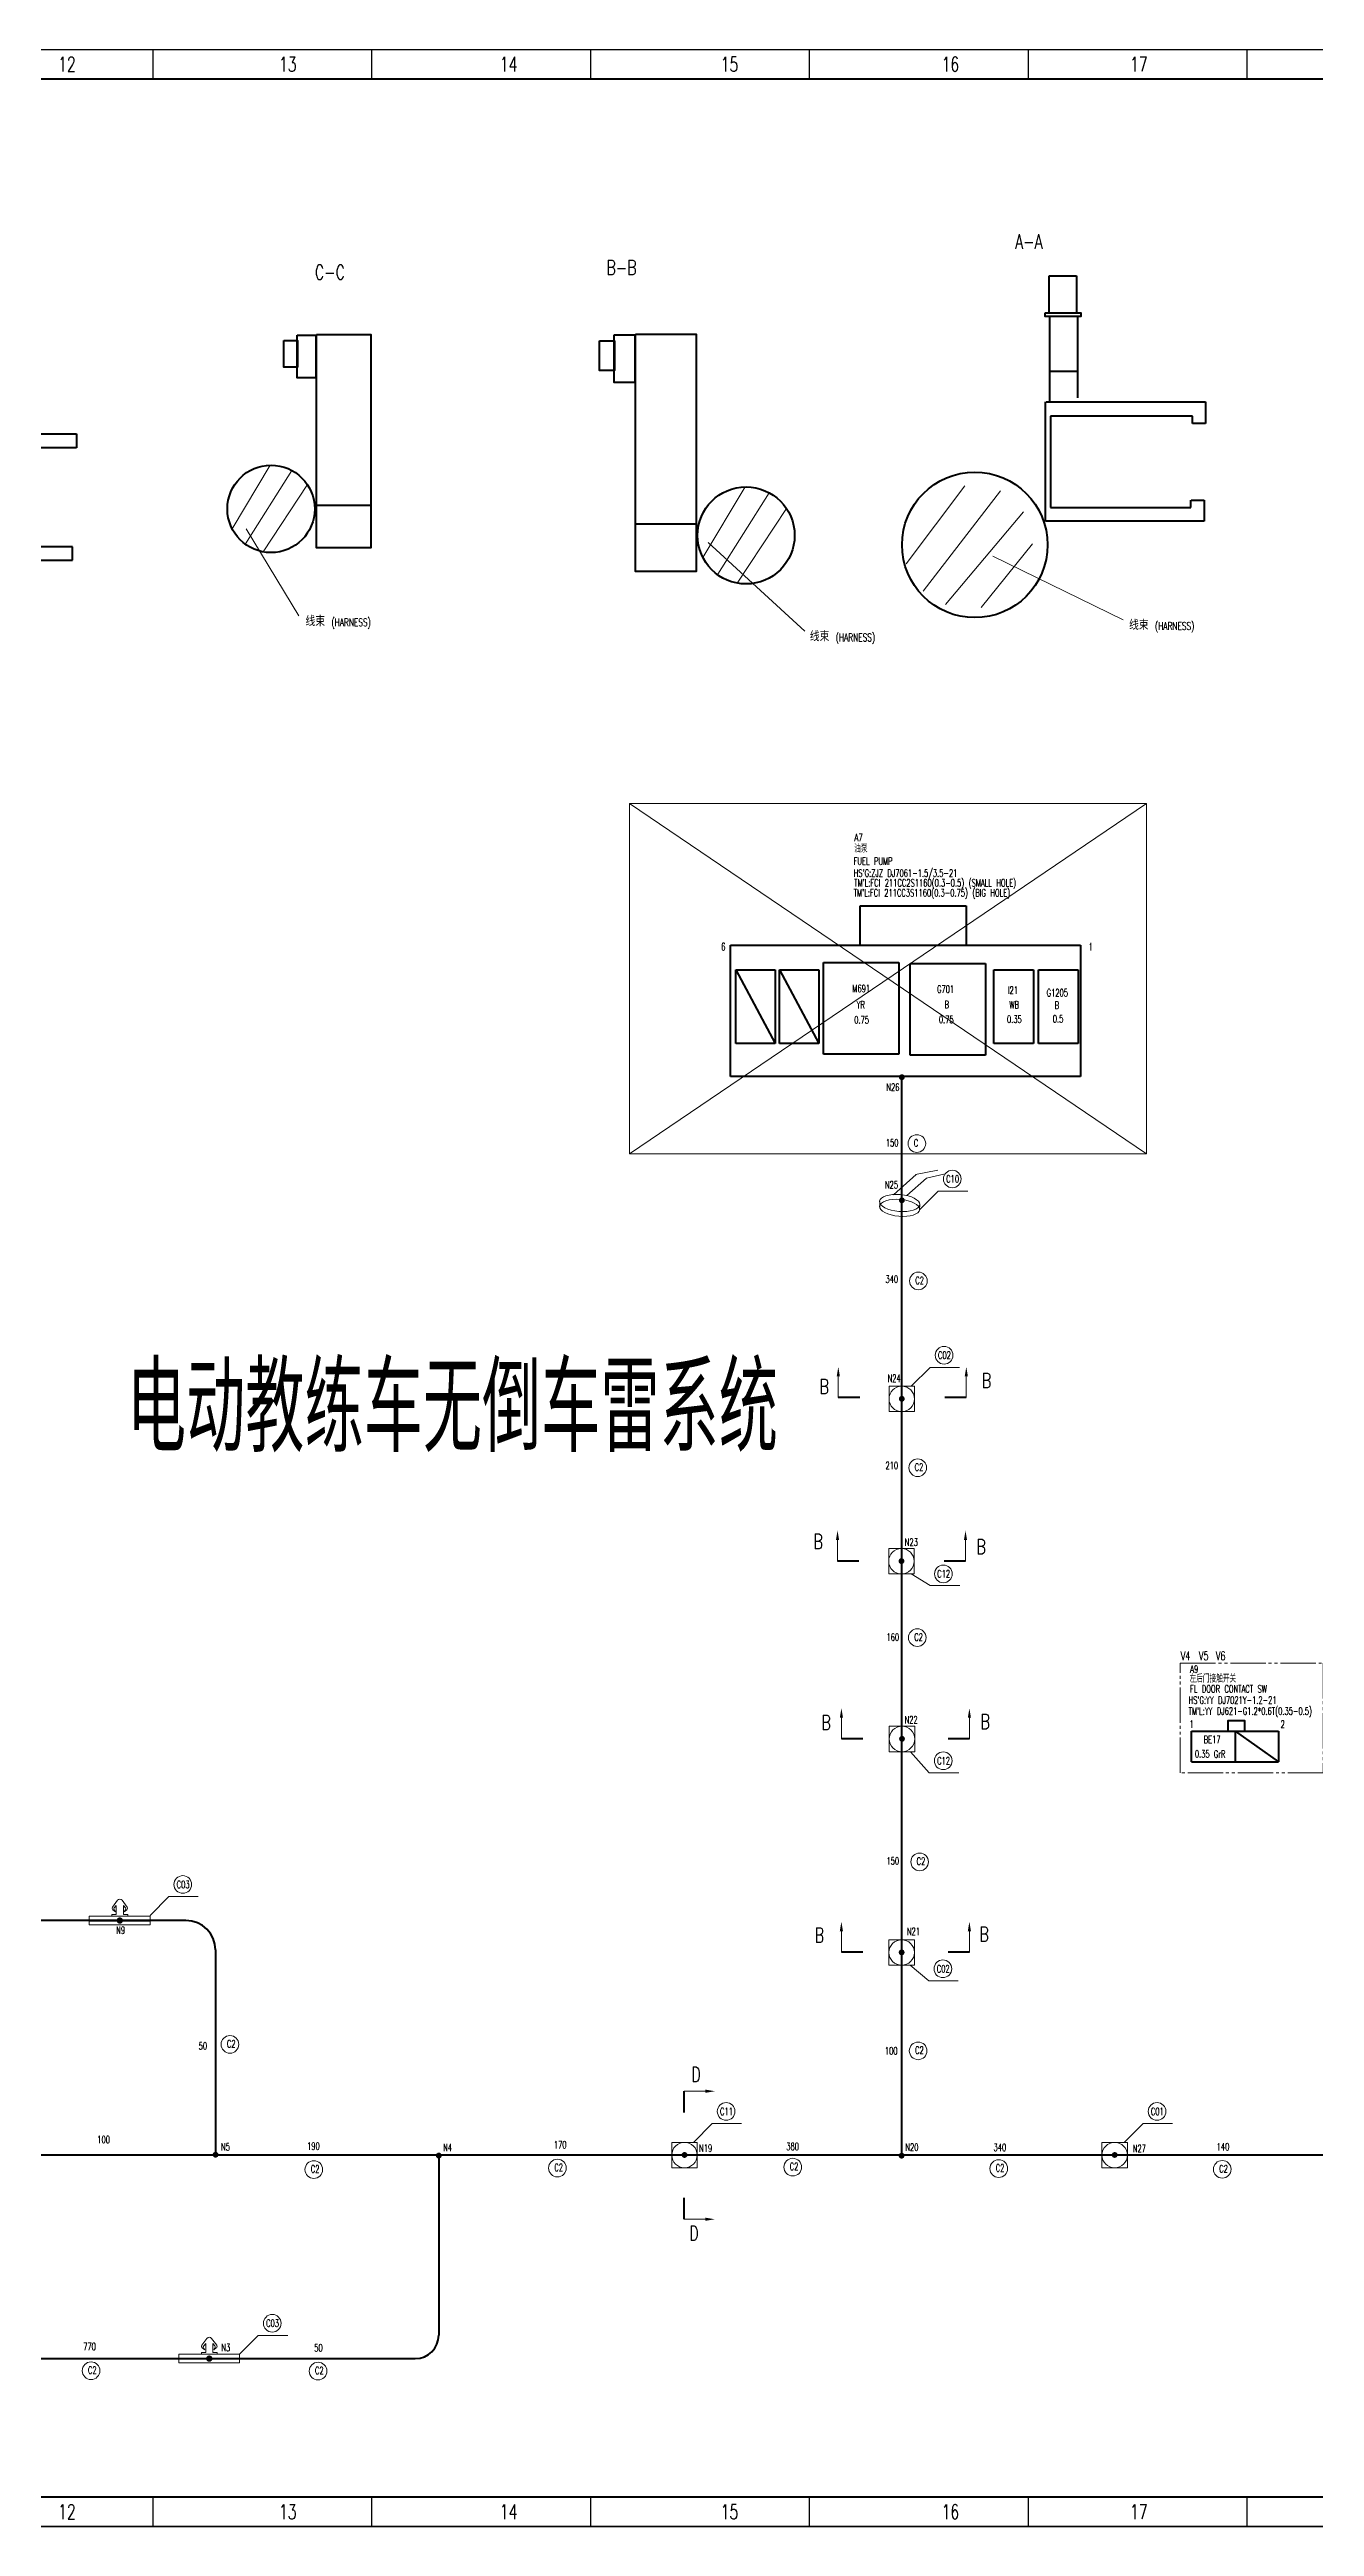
# Model space of a CAD drawing. Header units: millimetres. Extents: x 1671 to 4049, y 27 to 868.
# Drawn here: x 2528 to 2957, y 27 to 868 of the extents above; entities that cross this region are included whole.
import ezdxf
from ezdxf.enums import TextEntityAlignment as Align

# ---------------------------------------------------------------- set-up
doc = ezdxf.new("R2010")
doc.units = ezdxf.units.MM
doc.linetypes.add('PHANTOM', pattern=[17, 12, -1, 1, -1, 1, -1])
for name, color, linetype, lineweight in [('0Filament', 7, 'Continuous', 20), ('4CONTOUR', 4, 'Continuous', 50), ('5PHANTOM', 6, 'PHANTOM', 20)]:
    doc.layers.add(name, color=color, linetype=linetype, lineweight=lineweight)
doc.layers.add('2FRAM', color=2, linetype='Continuous')
doc.styles.add('HZ', font='TXT', dxfattribs={"width": 0.7, "height": 4, "bigfont": 'HZTXT'})

msp = doc.modelspace()

# ---------------------------------------------------------------- hatches: boundary and pattern name
at = {"layer": '0Filament'}
h = msp.add_hatch(color=256, dxfattribs=at)
edge = h.paths.add_edge_path()
edge.add_arc((2816.971, 518.663), 1, 0, 360)
h = msp.add_hatch(color=256, dxfattribs=at)
edge = h.paths.add_edge_path()
edge.add_arc((2816.971, 476.868), 1, 0, 360)
h = msp.add_hatch(color=256, dxfattribs=at)
edge = h.paths.add_edge_path()
edge.add_arc((2816.943, 409.468), 1, 90, 450)
h = msp.add_hatch(color=256, dxfattribs=at)
edge = h.paths.add_edge_path()
edge.add_arc((2816.841, 354.362), 1, 90, 450)
h = msp.add_hatch(color=256, dxfattribs=at)
edge = h.paths.add_edge_path()
edge.add_arc((2817.018, 294.014), 1, 90, 450)
h = msp.add_hatch(color=256, dxfattribs=at)
edge = h.paths.add_edge_path()
edge.add_arc((2551.392, 232.321), 1.092, 0, 360)
h = msp.add_hatch(color=256, dxfattribs=at)
edge = h.paths.add_edge_path()
edge.add_arc((2816.902, 221.512), 1, 90, 450)
h = msp.add_hatch(color=256, dxfattribs=at)
edge = h.paths.add_edge_path()
edge.add_arc((2583.916, 152.806), 1, 0, 360)
h = msp.add_hatch(color=256, dxfattribs=at)
edge = h.paths.add_edge_path()
edge.add_arc((2659.717, 152.521), 1, 0, 360)
h = msp.add_hatch(color=256, dxfattribs=at)
edge = h.paths.add_edge_path()
edge.add_arc((2743.166, 152.722), 1, 90, 450)
h = msp.add_hatch(color=256, dxfattribs=at)
edge = h.paths.add_edge_path()
edge.add_arc((2816.887, 152.475), 1, 0, 360)
h = msp.add_hatch(color=256, dxfattribs=at)
edge = h.paths.add_edge_path()
edge.add_arc((2889.25, 152.723), 1, 90, 450)
h = msp.add_hatch(color=256, dxfattribs=at)
edge = h.paths.add_edge_path()
edge.add_arc((2581.776, 83.58), 1.092, 0, 360)

# ---------------------------------------------------------------- linework, layer by layer
for p, q in [((1670.815, 867.589), (2859.815, 867.589)), ((2562.565, 867.589), (2562.565, 857.589)), ((2636.877, 867.589), (2636.877, 857.589)), ((2711.19, 867.589), (2711.19, 857.589)), ((2785.502, 867.589), (2785.502, 857.589)), ((2859.815, 867.589), (4048.815, 867.589)), ((2859.815, 867.589), (2859.815, 857.589)), ((2934.127, 867.589), (2934.127, 857.589)), ((2562.565, 36.589), (2562.565, 26.589)), ((2636.877, 36.589), (2636.877, 26.589)), ((2711.19, 36.589), (2711.19, 26.589)), ((2785.502, 36.589), (2785.502, 26.589)), ((2859.815, 36.589), (2859.815, 26.589)), ((2934.127, 36.589), (2934.127, 26.589)), ((2859.815, 26.589), (1670.815, 26.589)), ((1670.815, 26.589), (4048.815, 26.589)), ((4048.815, 26.589), (2859.815, 26.589))]:
    msp.add_line(p, q)
for p, q in [((2602.44, 726.453), (2589.547, 704.879)), ((2609.819, 724.671), (2594.131, 699.763)), ((2615.096, 719.869), (2600.044, 697.035)), ((2763.706, 719.093), (2749.381, 695.122)), ((2771.905, 717.113), (2754.474, 689.437)), ((2838.337, 719.476), (2818.384, 692.982)), ((2850.46, 717.71), (2824.193, 683.646)), ((2777.768, 711.777), (2761.044, 686.407)), ((2858.29, 710.644), (2831.77, 679.104)), ((2612.234, 675.351), (2594.309, 704.876)), ((2751.241, 700.197), (2783.996, 670.063)), ((2861.321, 699.795), (2843.893, 678.095)), ((2847.889, 695.599), (2892.157, 673.964)), ((2814.178, 478.732), (2821.781, 485.579)), ((2818.61, 478.541), (2825.303, 484.406)), ((2821.647, 485.629), (2829.224, 487.073)), ((2822.967, 473.596), (2829.352, 479.981)), ((2825.303, 484.406), (2831.174, 485.696)), ((2829.352, 479.981), (2839.352, 479.981)), ((2809.434, 476.42), (2809.489, 474.628)), ((2823.022, 475.388), (2822.967, 473.596)), ((2795.395, 417.081), (2795.395, 409.926)), ((2812.609, 405.106), (2812.609, 413.746)), ((2812.609, 413.746), (2821.249, 413.746)), ((2820.178, 413.746), (2826.562, 420.131)), ((2821.249, 413.746), (2821.249, 405.106)), ((2826.562, 420.131), (2836.562, 420.131)), ((2838.858, 417.081), (2838.858, 409.926)), ((2821.249, 405.106), (2812.609, 405.106)), ((2795.118, 361.507), (2795.118, 354.352)), ((2812.507, 350), (2812.507, 358.64)), ((2812.507, 358.64), (2821.147, 358.64)), ((2821.147, 358.64), (2821.147, 350)), ((2838.581, 361.507), (2838.581, 354.352)), ((2821.147, 350), (2812.507, 350)), ((2820.139, 350), (2826.622, 346.108)), ((2826.622, 346.108), (2836.622, 346.108)), ((2796.44, 301.17), (2796.44, 294.015)), ((2812.684, 289.653), (2812.684, 298.293)), ((2812.684, 298.293), (2821.324, 298.293)), ((2821.324, 298.293), (2821.324, 289.653)), ((2839.903, 301.17), (2839.903, 294.015)), ((2821.324, 289.653), (2812.684, 289.653)), ((2819.891, 289.653), (2826.275, 282.448)), ((2826.275, 282.448), (2836.275, 282.448)), ((2561.656, 234.059), (2568.041, 240.443)), ((2568.041, 240.443), (2578.041, 240.443)), ((2796.44, 228.692), (2796.44, 221.538)), ((2839.903, 228.692), (2839.903, 221.538)), ((2812.568, 217.151), (2812.568, 225.791)), ((2812.568, 225.791), (2821.208, 225.791)), ((2821.208, 225.791), (2821.208, 217.151)), ((2821.208, 217.151), (2812.568, 217.151)), ((2819.761, 217.151), (2826.146, 211.815)), ((2826.146, 211.815), (2836.146, 211.815)), ((2750.244, 174.365), (2743.089, 174.365)), ((2746.167, 157.001), (2752.552, 163.385)), ((2752.552, 163.385), (2762.552, 163.385)), ((2892.485, 157.002), (2898.87, 163.386)), ((2898.87, 163.386), (2908.87, 163.386)), ((2738.832, 148.361), (2738.832, 157.001)), ((2738.832, 157.001), (2747.472, 157.001)), ((2747.472, 157.001), (2747.472, 148.361)), ((2884.916, 148.362), (2884.916, 157.002)), ((2884.916, 157.002), (2893.556, 157.002)), ((2893.556, 157.002), (2893.556, 148.362)), ((2747.472, 148.361), (2738.832, 148.361)), ((2893.556, 148.362), (2884.916, 148.362)), ((2750.244, 130.902), (2743.089, 130.902)), ((2592.038, 85.07), (2598.422, 91.454)), ((2598.422, 91.454), (2608.422, 91.454))]:
    msp.add_line(p, q, dxfattribs=at)
at = {"layer": '0Filament', "lineweight": 40}
for p, q in [((2802.648, 409.926), (2795.395, 409.926)), ((2838.858, 409.926), (2831.604, 409.926)), ((2802.371, 354.352), (2795.118, 354.352)), ((2838.581, 354.352), (2831.327, 354.352)), ((2803.694, 294.015), (2796.44, 294.015)), ((2839.903, 294.015), (2832.65, 294.015)), ((2803.693, 221.538), (2796.44, 221.538)), ((2839.903, 221.538), (2832.649, 221.538)), ((2743.089, 167.111), (2743.089, 174.365)), ((2743.089, 130.902), (2743.089, 138.156))]:
    msp.add_line(p, q, dxfattribs=at)
at = {"layer": '0Filament', "ltscale": 0.5}
for p, q in [((2548.904, 236.838), (2550.619, 239.202)), ((2549.904, 235.251), (2549.025, 235.951)), ((2549.478, 235.908), (2549.904, 235.251)), ((2550.208, 237.463), (2549.532, 236.686)), ((2550.208, 234.342), (2550.208, 237.463)), ((2553.908, 236.838), (2552.193, 239.202)), ((2552.605, 237.463), (2553.28, 236.686)), ((2552.605, 234.342), (2552.605, 237.463)), ((2552.908, 235.251), (2553.787, 235.951)), ((2553.334, 235.908), (2552.908, 235.251)), ((2541.048, 233.811), (2561.654, 233.811)), ((2541.048, 230.856), (2541.048, 233.811)), ((2561.654, 230.856), (2541.048, 230.856)), ((2548.729, 233.811), (2548.729, 234.342)), ((2550.208, 234.342), (2548.729, 234.342)), ((2554.083, 233.811), (2548.729, 233.811)), ((2554.083, 234.342), (2552.605, 234.342)), ((2554.083, 233.811), (2554.083, 234.342)), ((2561.654, 233.811), (2561.654, 230.856)), ((2571.432, 85.07), (2592.038, 85.07)), ((2571.432, 82.116), (2571.432, 85.07)), ((2579.113, 85.07), (2579.113, 85.601)), ((2580.592, 85.601), (2579.113, 85.601)), ((2584.467, 85.07), (2579.113, 85.07)), ((2579.288, 88.098), (2581.003, 90.461)), ((2580.288, 86.51), (2579.409, 87.21)), ((2579.862, 87.167), (2580.288, 86.51)), ((2580.592, 88.722), (2579.916, 87.945)), ((2580.592, 85.601), (2580.592, 88.722)), ((2584.292, 88.098), (2582.577, 90.461)), ((2582.989, 88.722), (2583.664, 87.945)), ((2582.989, 85.601), (2582.989, 88.722)), ((2584.467, 85.601), (2582.989, 85.601)), ((2583.292, 86.51), (2584.171, 87.21)), ((2583.718, 87.167), (2583.292, 86.51)), ((2584.467, 85.07), (2584.467, 85.601)), ((2592.038, 85.07), (2592.038, 82.116)), ((2592.038, 82.116), (2571.432, 82.116))]:
    msp.add_line(p, q, dxfattribs=at)
at = {"layer": '0Filament'}
for centre, radius in [((2822.06, 496.131), 3), ((2834.1, 484.1), 3), ((2822.569, 449.474), 3), ((2831.31, 424.25), 3), ((2816.929, 409.426), 4.32), ((2822.349, 386.082), 3), ((2816.827, 354.32), 4.32), ((2831.061, 350.018), 3), ((2822.218, 328.381), 3), ((2817.004, 293.973), 4.32), ((2831.023, 286.567), 3), ((2823.013, 252.242), 3), ((2572.789, 244.562), 3), ((2816.888, 221.471), 4.32), ((2830.893, 215.934), 3), ((2588.809, 190.273), 3), ((2822.502, 188.076), 3), ((2757.3, 167.504), 3), ((2903.617, 167.505), 3), ((2743.152, 152.681), 4.32), ((2779.919, 148.587), 3), ((2889.236, 152.682), 4.32), ((2617.278, 147.762), 3), ((2700.007, 148.282), 3), ((2849.876, 148.101), 3), ((2925.773, 147.849), 3), ((2603.17, 95.573), 3), ((2541.641, 79.471), 3), ((2618.708, 79.342), 3)]:
    msp.add_circle(centre, radius, dxfattribs=at)
at = {"layer": '0Filament', "ltscale": 0.5}
for centre, radius, start, end in [((2549.429, 236.458), 0.648, 144.03743, 231.457932), ((2550.022, 236.261), 0.648, 139.031128, 212.964489), ((2551.406, 238.632), 0.972, 35.96257, 144.03743), ((2552.791, 236.261), 0.648, 327.035511, 40.968872), ((2553.384, 236.458), 0.648, 308.542068, 35.96257), ((2579.813, 87.717), 0.648, 144.03743, 231.457932), ((2580.406, 87.52), 0.648, 139.031128, 212.964489), ((2581.79, 89.891), 0.972, 35.96257, 144.03743), ((2583.175, 87.52), 0.648, 327.035511, 40.968872), ((2583.768, 87.717), 0.648, 308.542068, 35.96257)]:
    msp.add_arc(centre, radius, start, end, dxfattribs=at)
at = {"layer": '0Filament'}
for centre in [(2816.213, 475.951), (2816.213, 474.29)]:
    msp.add_ellipse(centre, major_axis=(-6.806, 0.567), ratio=0.4189158, dxfattribs=at)
for points in [[(2795.934, 417.081), (2794.855, 417.081), (2795.395, 420.318)], [(2839.398, 417.081), (2838.318, 417.081), (2838.858, 420.318)], [(2795.657, 361.507), (2794.578, 361.507), (2795.118, 364.744)], [(2839.121, 361.507), (2838.042, 361.507), (2838.581, 364.744)], [(2796.979, 301.17), (2795.9, 301.17), (2796.44, 304.407)], [(2840.443, 301.17), (2839.364, 301.17), (2839.903, 304.407)], [(2796.979, 228.692), (2795.9, 228.692), (2796.44, 231.929)], [(2840.442, 228.692), (2839.363, 228.692), (2839.903, 231.929)], [(2750.244, 173.826), (2750.244, 174.905), (2753.481, 174.365)], [(2750.244, 130.362), (2750.244, 131.441), (2753.481, 130.902)]]:
    msp.add_solid(points, dxfattribs=at)
at = {"layer": '2FRAM', "color": 2, "linetype": 'ByBlock', "lineweight": 50}
for p, q in [((1680.815, 857.589), (4038.815, 857.589)), ((4038.815, 36.589), (1695.815, 36.589))]:
    msp.add_line(p, q, dxfattribs=at)
at = {"layer": '4CONTOUR'}
for p, q in [((2866.891, 790.688), (2866.891, 778.527)), ((2866.931, 790.712), (2876.295, 790.712)), ((2876.298, 790.706), (2876.255, 778.34)), ((2867.055, 776.565), (2867.055, 747.624)), ((2876.568, 776.565), (2876.568, 749.352)), ((2867.301, 758.369), (2876.709, 758.369)), ((2865.804, 707.492), (2865.804, 747.916)), ((2865.963, 747.988), (2920.05, 747.988)), ((2915.625, 743.075), (2867.438, 743.075)), ((2867.438, 743.075), (2867.438, 712.128)), ((2915.625, 740.619), (2915.625, 743.075)), ((2920.05, 740.619), (2915.625, 740.619)), ((2920.05, 747.988), (2920.05, 740.619)), ((2487.49, 737.15), (2536.706, 737.15)), ((2536.706, 732.314), (2495.559, 732.314)), ((2536.706, 737.15), (2536.706, 732.314)), ((2618.188, 712.895), (2636.386, 712.895)), ((2726.567, 706.558), (2746.787, 706.558)), ((2919.642, 707.492), (2865.804, 707.492)), ((2867.438, 712.128), (2915.133, 712.128)), ((2915.133, 712.128), (2915.133, 714.585)), ((2915.185, 714.534), (2919.642, 714.534)), ((2919.642, 714.534), (2919.642, 707.492)), ((2535.361, 698.729), (2492.331, 698.729)), ((2535.361, 694.162), (2535.361, 698.729)), ((2482.112, 694.162), (2535.361, 694.162)), ((2802.862, 563.505), (2802.862, 576.799)), ((2802.862, 576.799), (2838.754, 576.799)), ((2838.754, 576.799), (2838.754, 563.505)), ((2758.799, 563.505), (2877.643, 563.505)), ((2758.799, 518.85), (2758.799, 563.505)), ((2877.643, 563.505), (2877.643, 518.85)), ((2760.584, 555.123), (2773.967, 555.123)), ((2760.584, 530.095), (2760.584, 555.123)), ((2760.584, 555.123), (2773.967, 530.095)), ((2773.967, 555.123), (2773.967, 530.095)), ((2775.41, 555.123), (2788.793, 555.123)), ((2775.41, 530.095), (2775.41, 555.123)), ((2775.41, 555.123), (2788.793, 530.095)), ((2788.793, 555.123), (2788.793, 530.095)), ((2790.329, 557.621), (2815.969, 557.621)), ((2790.329, 526.466), (2790.329, 557.621)), ((2815.969, 557.621), (2815.969, 526.466)), ((2819.78, 557.274), (2845.42, 557.274)), ((2819.78, 526.12), (2819.78, 557.274)), ((2845.42, 557.274), (2845.42, 526.12)), ((2848.254, 555.123), (2861.637, 555.123)), ((2848.254, 530.095), (2848.254, 555.123)), ((2861.637, 555.123), (2861.637, 530.095)), ((2863.403, 555.123), (2876.786, 555.123)), ((2863.403, 530.095), (2863.403, 555.123)), ((2876.786, 555.123), (2876.786, 530.095)), ((2773.967, 530.095), (2760.584, 530.095)), ((2788.793, 530.095), (2775.41, 530.095)), ((2861.637, 530.095), (2848.254, 530.095)), ((2876.786, 530.095), (2863.403, 530.095)), ((2815.969, 526.466), (2790.329, 526.466)), ((2845.42, 526.12), (2819.78, 526.12)), ((2877.643, 518.85), (2758.799, 518.85)), ((2816.932, 152.713), (2816.932, 518.85)), ((2915.344, 286.161), (2915.344, 296.57)), ((2915.344, 296.57), (2930.119, 296.57)), ((2930.119, 296.57), (2930.119, 286.161)), ((2930.119, 296.57), (2944.895, 296.57)), ((2930.119, 296.57), (2944.895, 286.161)), ((2944.895, 296.57), (2944.895, 286.161)), ((2915.344, 286.161), (2930.119, 286.161)), ((2930.119, 286.161), (2944.895, 286.161)), ((2573.868, 232.334), (2369.023, 232.334)), ((2541.048, 232.334), (2561.654, 232.334)), ((2583.868, 222.334), (2583.868, 152.713)), ((2583.868, 222.334), (2583.868, 152.713)), ((2521.255, 152.713), (3648.605, 152.713)), ((2659.726, 152.713), (2659.726, 91.593)), ((2400.033, 83.593), (2651.726, 83.593)), ((2571.432, 83.593), (2592.038, 83.593))]:
    msp.add_line(p, q, dxfattribs=at)
for points in [[(2865.581, 778.196), (2877.742, 778.196), (2877.742, 776.898), (2865.581, 776.898)], [(2607.097, 768.78), (2611.693, 768.78), (2611.693, 759.701), (2607.097, 759.701)], [(2611.631, 770.598), (2617.927, 770.598), (2617.927, 756.099), (2611.631, 756.099)], [(2618.138, 770.832), (2636.66, 770.832), (2636.66, 698.359), (2618.138, 698.359)], [(2714.244, 768.653), (2719.351, 768.653), (2719.351, 758.565), (2714.244, 758.565)], [(2719.282, 770.673), (2726.277, 770.673), (2726.277, 754.563), (2719.282, 754.563)], [(2726.512, 770.934), (2747.092, 770.934), (2747.092, 690.408), (2726.512, 690.408)], [(2927.717, 296.57), (2933.39, 296.57), (2933.39, 300.183), (2927.717, 300.183)]]:
    msp.add_lwpolyline(points, close=True, dxfattribs=at)
for centre, radius in [((2602.763, 711.62), 14.836), ((2841.739, 699.399), 24.706), ((2764.065, 702.612), 16.485)]:
    msp.add_circle(centre, radius, dxfattribs=at)
for centre, radius, start, end in [((2573.868, 222.334), 10, 0, 90), ((2651.726, 91.593), 8, 270, 0)]:
    msp.add_arc(centre, radius, start, end, dxfattribs=at)
at = {"layer": '5PHANTOM', "color": 1, "linetype": 'ByBlock'}
for p, q in [((2724.521, 611.54), (2900.032, 492.653)), ((2724.521, 492.653), (2900.032, 611.54))]:
    msp.add_line(p, q, dxfattribs=at)
msp.add_lwpolyline([(2724.521, 611.54), (2900.032, 611.54), (2900.032, 492.653), (2724.521, 492.653)], close=True, dxfattribs=at)
at = {"layer": '5PHANTOM'}
msp.add_lwpolyline([(2911.529, 319.762), (2960.034, 319.762), (2960.034, 282.431), (2911.529, 282.431)], close=True, dxfattribs=at)

# ---------------------------------------------------------------- texts
at = {"char_height": 5, "width": 50, "attachment_point": 5, "style": 'HZ'}
for s, insert in [('12', (2533.432, 862.58)), ('13', (2608.432, 862.58)), ('14', (2683.432, 862.58)), ('15', (2758.432, 862.58)), ('16', (2833.432, 862.58)), ('17', (2897.432, 862.58)), ('12', (2533.432, 31.589)), ('13', (2608.432, 31.589)), ('14', (2683.432, 31.589)), ('15', (2758.432, 31.589)), ('16', (2833.432, 31.589)), ('17', (2897.432, 31.589))]:
    msp.add_mtext(s, dxfattribs=dict(at, insert=insert))
at = {"layer": '0Filament', "style": 'HZ'}
for s, height, width, p in [('A-A', 5, 0.7, (2855.421, 799.929)), ('C-C', 5, 0.7, (2617.649, 789.467)), ('B-B', 5, 0.7, (2716.648, 791.08)), ('油泵', 2.5, 0.67, (2800.775, 594.955)), ("HS'G:ZJZ DJ7061-1.5/3.5-21", 2.5, 0.67, (2800.606, 586.722)), ("TM'L:FCI 211CC3S1160(0.3-0.75) (BIG HOLE)", 2.5, 0.67, (2800.601, 580.042)), ("TM'L:FCI 211CC2S1160(0.3-0.5) (SMALL HOLE)", 2.5, 0.67, (2800.763, 583.399)), ('6', 2.5, 0.67, (2755.609, 561.732)), ('1', 2.5, 0.67, (2880.409, 561.732)), ('M691', 2.5, 0.67, (2800.187, 547.521)), ('G701', 2.5, 0.67, (2828.914, 547.293)), ('I21', 2.5, 0.67, (2852.97, 546.93)), ('G1205', 2.5, 0.67, (2866.144, 546.11)), ('0.75', 2.5, 0.67, (2800.789, 536.876)), ('YR', 2.5, 0.67, (2801.611, 541.985)), ('0.75', 2.5, 0.67, (2829.553, 536.985)), ('B', 2.5, 0.67, (2831.471, 542.093)), ('0.35', 2.5, 0.67, (2852.675, 537.078)), ('WB', 2.5, 0.67, (2853.497, 542.004)), ('0.5', 2.5, 0.67, (2868.21, 537.261)), ('B', 2.5, 0.67, (2868.85, 541.822)), ('N26', 2.5, 0.67, (2811.709, 514.013)), ('150', 2.5, 0.67, (2811.518, 495.166)), ('C', 2.5, 0.67, (2821.022, 495.081)), ('N25', 2.5, 0.67, (2811.229, 480.911)), ('C10', 2.5, 0.67, (2832.024, 482.866)), ('340', 2.5, 0.67, (2811.405, 448.871)), ('C2', 2.5, 0.67, (2821.532, 448.425)), ('C02', 2.5, 0.67, (2829.234, 423.015)), ('B', 5, 0.7, (2789.021, 411.098)), ('N24', 2.5, 0.67, (2812.109, 415.17)), ('B', 5, 0.7, (2844.127, 413.201)), ('210', 2.5, 0.67, (2811.405, 385.551)), ('C2', 2.5, 0.67, (2821.312, 385.032)), ('B', 5, 0.7, (2786.966, 358.567)), ('N23', 2.5, 0.67, (2817.962, 359.515)), ('B', 5, 0.7, (2842.333, 356.763)), ('C12', 2.5, 0.67, (2828.985, 348.784)), ('160', 2.5, 0.67, (2811.739, 327.255)), ('C2', 2.5, 0.67, (2821.18, 327.332)), ('V4', 3, 0.67, (2911.671, 320.719)), ('V5', 3, 0.67, (2917.849, 320.713)), ('V6', 3, 0.67, (2923.581, 320.675)), ('左后门接触开关', 2.5, 0.67, (2914.666, 313.158)), ("TM'L:YY DJ621-G1.2*0.6T(0.35-0.5)", 2.5, 0.67, (2914.322, 302.206)), ("HS'G:YY DJ7021Y-1.2-21", 2.5, 0.67, (2914.307, 305.914)), ('B', 5, 0.7, (2789.646, 297.065)), ('N22', 2.5, 0.67, (2817.893, 299.248)), ('B', 5, 0.7, (2843.681, 297.352)), ('1', 2.5, 0.67, (2914.687, 297.776)), ('2', 2.5, 0.67, (2945.588, 297.733)), ('C12', 2.5, 0.67, (2828.947, 285.332)), ('150', 2.5, 0.67, (2811.739, 251.294)), ('C2', 2.5, 0.67, (2821.976, 251.193)), ('C03', 2.5, 0.67, (2570.713, 243.328)), ('N9', 2.5, 0.67, (2550.167, 227.801)), ('B', 5, 0.7, (2787.369, 224.894)), ('N21', 2.5, 0.67, (2818.681, 227.396)), ('B', 5, 0.7, (2843.306, 225.181)), ('C02', 2.5, 0.67, (2828.818, 214.7)), ('50', 2.5, 0.67, (2578.163, 188.505)), ('C2', 2.5, 0.67, (2587.771, 189.223)), ('100', 2.5, 0.67, (2811.208, 186.815)), ('C2', 2.5, 0.67, (2821.464, 187.027)), ('D', 5, 0.7, (2745.473, 177.595)), ('C11', 2.5, 0.67, (2755.224, 166.27)), ('C01', 2.5, 0.67, (2901.542, 166.271)), ('100', 2.5, 0.67, (2543.747, 156.686)), ('N5', 2.5, 0.67, (2585.788, 154.264)), ('190', 2.5, 0.67, (2614.981, 154.502)), ('N4', 2.5, 0.67, (2661.203, 153.968)), ('170', 2.5, 0.67, (2698.799, 154.958)), ('N19', 2.5, 0.67, (2748.122, 153.779)), ('380', 2.5, 0.67, (2777.715, 154.377)), ('N20', 2.5, 0.67, (2818.145, 154.075)), ('340', 2.5, 0.67, (2848.114, 154.058)), ('N27', 2.5, 0.67, (2895.405, 153.627)), ('140', 2.5, 0.67, (2923.87, 154.274)), ('C2', 2.5, 0.67, (2616.24, 146.712)), ('C2', 2.5, 0.67, (2698.97, 147.232)), ('C2', 2.5, 0.67, (2778.882, 147.537)), ('C2', 2.5, 0.67, (2848.839, 147.051)), ('C2', 2.5, 0.67, (2924.736, 146.799)), ('D', 5, 0.7, (2744.772, 123.635)), ('C03', 2.5, 0.67, (2601.094, 94.339)), ('770', 2.5, 0.67, (2538.979, 86.449)), ('N3', 2.5, 0.67, (2585.863, 86.055)), ('50', 2.5, 0.67, (2617.425, 85.983)), ('C2', 2.5, 0.67, (2540.604, 78.422)), ('C2', 2.5, 0.67, (2617.671, 78.293))]:
    msp.add_text(s, height=height, dxfattribs=dict(at, width=width)).set_placement(p)
at = {"layer": '0Filament', "style": 'HZ', "width": 0.67}
for s, p in [('FUEL PUMP ', (2800.553, 593.269)), ('FL DOOR CONTACT SW', (2914.832, 312.209))]:
    msp.add_text(s, height=2.5, dxfattribs=at).set_placement(p, align=Align.TOP_LEFT)
at = {"layer": '0Filament', "color": 1, "style": 'HZ', "width": 0.67}
msp.add_text('电动教练车无倒车雷系统', height=30, dxfattribs=at).set_placement((2553.798, 391.405))
at = {"layer": '0Filament', "color": 3, "style": 'HZ', "width": 0.67}
for s, p in [('BE17', (2919.464, 292.502)), ('0.35', (2916.471, 287.637)), ('GrR', (2922.89, 287.605))]:
    msp.add_text(s, height=2.5, dxfattribs=at).set_placement(p)
at = {"layer": '0Filament', "attachment_point": 1, "style": 'HZ'}
for s, insert, char_height, width in [('线束 {\\H0.75x;(HARNESS)}', (2614.472, 675.297), 3.5, 36.02683), ('线束 {\\H0.75x;(HARNESS)}', (2894.132, 674.026), 3.5, 36.02683), ('线束 {\\H0.75x;(HARNESS)}', (2785.72, 670.151), 3.5, 36.02683), ('A7', (2800.843, 601.258), 2.5, 39.54279), ('A9', (2914.83, 318.929), 2.5, 39.54279)]:
    msp.add_mtext(s, dxfattribs=dict(at, insert=insert, char_height=char_height, width=width))

doc.saveas('drawing.dxf')
